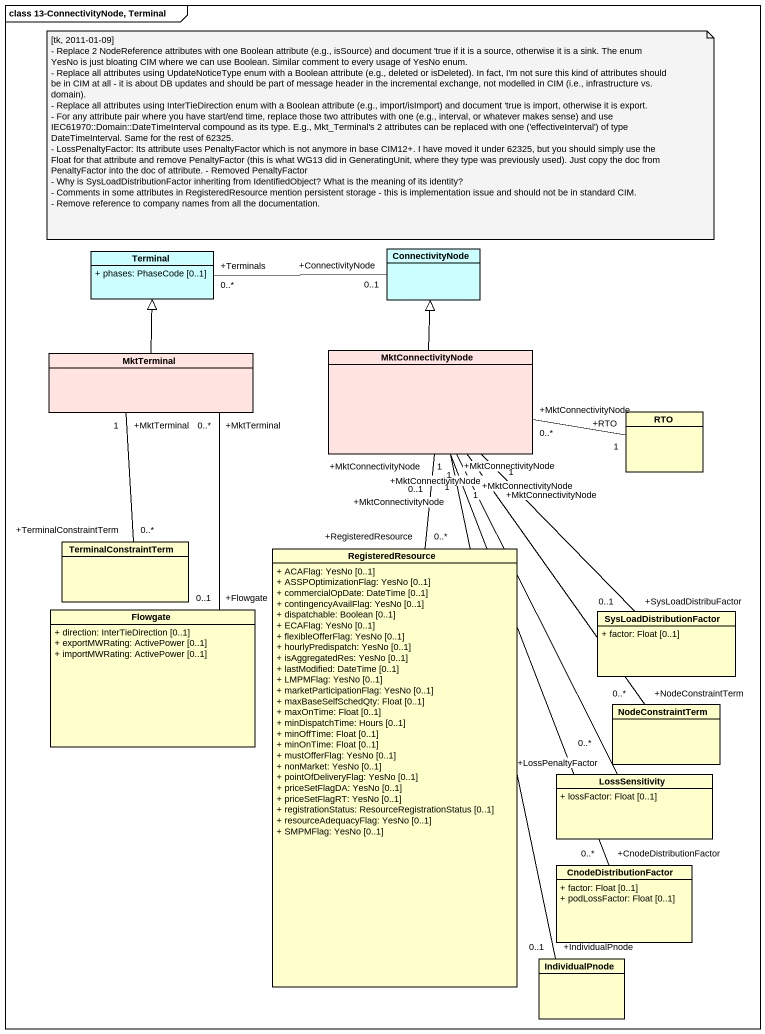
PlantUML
@startuml
mainframe class 13-ConnectivityNode, Terminal
hide circle
hide empty members
skinparam classAttributeIconSize 0
class Terminal #CCFFFF {
  + phases: PhaseCode [0..1]
}
class ConnectivityNode #CCFFFF
class MktTerminal #FFE4E1
class MktConnectivityNode #FFE4E1
class RTO
class TerminalConstraintTerm
class RegisteredResource {
  + ACAFlag: YesNo [0..1]
  + ASSPOptimizationFlag: YesNo [0..1]
  + commercialOpDate: DateTime [0..1]
  + contingencyAvailFlag: YesNo [0..1]
  + dispatchable: Boolean [0..1]
  + ECAFlag: YesNo [0..1]
  + flexibleOfferFlag: YesNo [0..1]
  + hourlyPredispatch: YesNo [0..1]
  + isAggregatedRes: YesNo [0..1]
  + lastModified: DateTime [0..1]
  + LMPMFlag: YesNo [0..1]
  + marketParticipationFlag: YesNo [0..1]
  + maxBaseSelfSchedQty: Float [0..1]
  + maxOnTime: Float [0..1]
  + minDispatchTime: Hours [0..1]
  + minOffTime: Float [0..1]
  + minOnTime: Float [0..1]
  + mustOfferFlag: YesNo [0..1]
  + nonMarket: YesNo [0..1]
  + pointOfDeliveryFlag: YesNo [0..1]
  + priceSetFlagDA: YesNo [0..1]
  + priceSetFlagRT: YesNo [0..1]
  + registrationStatus: ResourceRegistrationStatus [0..1]
  + resourceAdequacyFlag: YesNo [0..1]
  + SMPMFlag: YesNo [0..1]
}
class Flowgate {
  + direction: InterTieDirection [0..1]
  + exportMWRating: ActivePower [0..1]
  + importMWRating: ActivePower [0..1]
}
class SysLoadDistributionFactor {
  + factor: Float [0..1]
}
class NodeConstraintTerm
class LossSensitivity {
  + lossFactor: Float [0..1]
}
class CnodeDistributionFactor {
  + factor: Float [0..1]
  + podLossFactor: Float [0..1]
}
class IndividualPnode
Terminal "+Terminals\n0..*" -right- "+ConnectivityNode\n0..1" ConnectivityNode
MktTerminal -up-|> Terminal
MktTerminal "+MktTerminal\n0..*" -- "+Flowgate\n0..1" Flowgate
MktConnectivityNode -up-|> ConnectivityNode
RTO "+RTO\n1" -left- "+MktConnectivityNode\n0..*" MktConnectivityNode
TerminalConstraintTerm "+TerminalConstraintTerm\n0..*" -up- "+MktTerminal\n1" MktTerminal
RegisteredResource "+RegisteredResource\n0..*" -up- "+MktConnectivityNode\n0..1" MktConnectivityNode
SysLoadDistributionFactor "+SysLoadDistribuFactor\n0..1" -up- "+MktConnectivityNode\n1" MktConnectivityNode
NodeConstraintTerm "+NodeConstraintTerm\n0..*" -up- "+MktConnectivityNode\n1" MktConnectivityNode
LossSensitivity "+LossPenaltyFactor\n0..*" -up- "+MktConnectivityNode\n1" MktConnectivityNode
CnodeDistributionFactor "+CnodeDistributionFactor\n0..*" -up- "+MktConnectivityNode\n1" MktConnectivityNode
IndividualPnode "+IndividualPnode\n0..1" -up- "+MktConnectivityNode\n1" MktConnectivityNode
note as N1
  [tk, 2011-01-09]
  - Replace 2 NodeReference attributes with one Boolean attribute (e.g., isSource) and document 'true if it is a source, otherwise it is a sink. The enum YesNo is just bloating CIM where we can use Boolean. Similar comment to every usage of YesNo enum.
  - Replace all attributes using UpdateNoticeType enum with a Boolean attribute (e.g., deleted or isDeleted). In fact, I'm not sure this kind of attributes should be in CIM at all - it is about DB updates and should be part of message header in the incremental exchange, not modelled in CIM (i.e., infrastructure vs. domain).
  - Replace all attributes using InterTieDirection enum with a Boolean attribute (e.g., import/isImport) and document 'true is import, otherwise it is export.
  - For any attribute pair where you have start/end time, replace those two attributes with one (e.g., interval, or whatever makes sense) and use IEC61970::Domain::DateTimeInterval compound as its type. E.g., Mkt_Terminal's 2 attributes can be replaced with one ('effectiveInterval') of type DateTimeInterval. Same for the rest of 62325.
  - LossPenaltyFactor: Its attribute uses PenaltyFactor which is not anymore in base CIM12+. I have moved it under 62325, but you should simply use the Float for that attribute and remove PenaltyFactor (this is what WG13 did in GeneratingUnit, where they type was previously used). Just copy the doc from PenaltyFactor into the doc of attribute. - Removed PenaltyFactor
  - Why is SysLoadDistributionFactor inheriting from IdentifiedObject? What is the meaning of its identity?
  - Comments in some attributes in RegisteredResource mention persistent storage - this is implementation issue and should not be in standard CIM.
  - Remove reference to company names from all the documentation.
end note
@enduml
